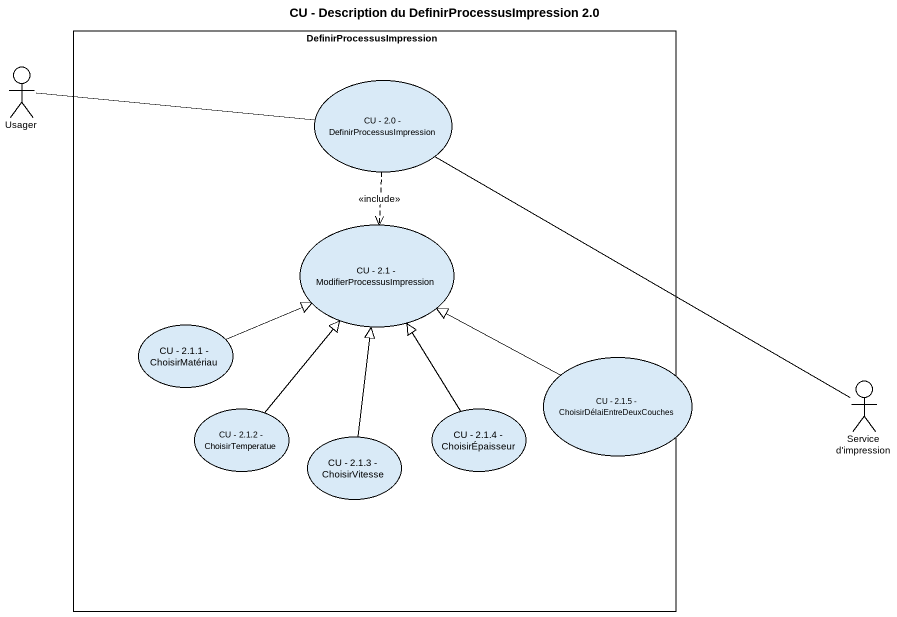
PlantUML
@startuml
title CU - Description du DefinirProcessusImpression 2.0
rectangle DefinirProcessusImpression {
  usecase "CU - 2.0 - DefinirProcessusImpression" as CU_2_0_DefinirProcessusImpre
  usecase "CU - 2.1 - ModifierProcessusImpression" as CU_2_1_ModifierProcessusImpr
  usecase "CU - 2.1.1 - ChoisirMatériau" as CU_2_1_1_ChoisirMatériau
  usecase "CU - 2.1.2 - ChoisirTemperatue" as CU_2_1_2_ChoisirTemperatue
  usecase "CU - 2.1.3 - ChoisirVitesse" as CU_2_1_3_ChoisirVitesse
  usecase "CU - 2.1.4 - ChoisirÉpaisseur" as CU_2_1_4_ChoisirÉpaisseur
}
actor Usager
usecase "CU - 2.1.5 - ChoisirDélaiEntreDeuxCouches" as CU_2_1_5
actor "Service d'impression" as Service_d_impression
Usager -right- CU_2_0_DefinirProcessusImpre
CU_2_0_DefinirProcessusImpre ..> CU_2_1_ModifierProcessusImpr : <<include>>
CU_2_0_DefinirProcessusImpre -- Service_d_impression
CU_2_1_1_ChoisirMatériau -right-|> CU_2_1_ModifierProcessusImpr
CU_2_1_5 -left-|> CU_2_1_ModifierProcessusImpr
CU_2_1_2_ChoisirTemperatue -up-|> CU_2_1_ModifierProcessusImpr
CU_2_1_3_ChoisirVitesse -up-|> CU_2_1_ModifierProcessusImpr
CU_2_1_4_ChoisirÉpaisseur -up-|> CU_2_1_ModifierProcessusImpr
@enduml
